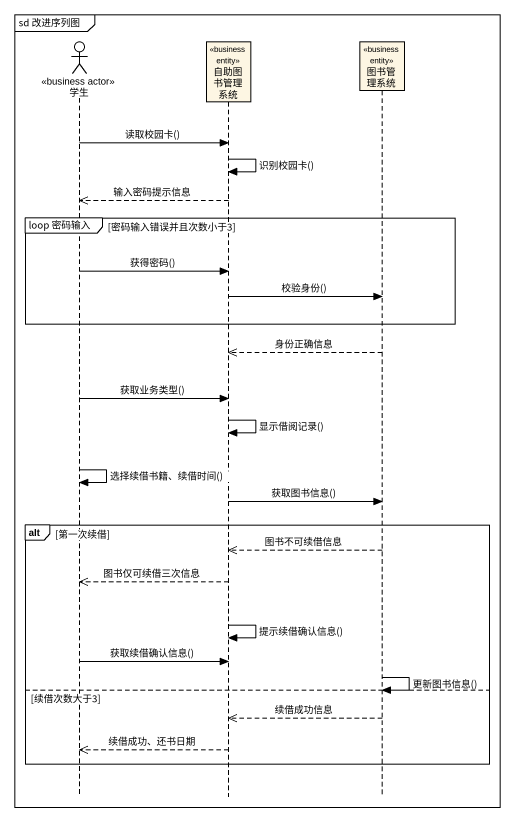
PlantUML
@startuml
mainframe sd 改进序列图
hide footbox
actor 学生 <<business actor>>
participant 自助图书管理系统 <<business entity>>
participant 图书管理系统 <<business entity>>

学生 -> 自助图书管理系统 : 读取校园卡()
自助图书管理系统 -> 自助图书管理系统 : 识别校园卡()
自助图书管理系统 -->> 学生 : 输入密码提示信息
group loop 密码输入 [密码输入错误并且次数小于3]
  学生 -> 自助图书管理系统 : 获得密码()
  自助图书管理系统 -> 图书管理系统 : 校验身份()
end
图书管理系统 -->> 自助图书管理系统 : 身份正确信息
学生 -> 自助图书管理系统 : 获取业务类型()
自助图书管理系统 -> 自助图书管理系统 : 显示借阅记录()
学生 -> 学生 : 选择续借书籍、续借时间()
自助图书管理系统 -> 图书管理系统 : 获取图书信息()
alt 第一次续借
  图书管理系统 -->> 自助图书管理系统 : 图书不可续借信息
  自助图书管理系统 -->> 学生 : 图书仅可续借三次信息
  自助图书管理系统 -> 自助图书管理系统 : 提示续借确认信息()
  学生 -> 自助图书管理系统 : 获取续借确认信息()
  图书管理系统 -> 图书管理系统 : 更新图书信息()
else 续借次数大于3
  图书管理系统 -->> 自助图书管理系统 : 续借成功信息
  自助图书管理系统 -->> 学生 : 续借成功、还书日期
end
@enduml
